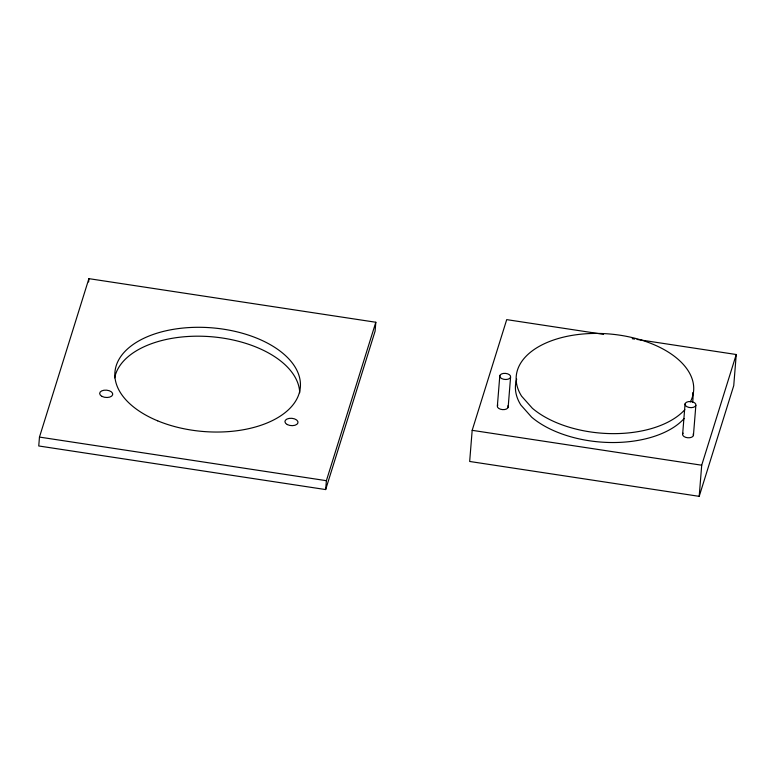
<?xml version="1.0" encoding="UTF-8"?>
<svg xmlns="http://www.w3.org/2000/svg" width="775" height="775" viewBox="0 0 775 775"><rect width="100%" height="100%" fill="white"/><g stroke="black" fill="none" stroke-linecap="round" stroke-linejoin="round"><path stroke-width="1.16" d="M39.467 437.081L38.75 445.974L325.665 489.567L375.1 331.148L375.817 322.255L88.902 278.651L39.467 437.081L326.382 480.684L375.817 322.255M88.631 281.984L88.902 278.651M325.665 489.567L326.382 480.684M603.551 334.345L506.714 319.629L472.178 430.328L469.669 461.464L699.205 496.349L733.741 385.65L736.25 354.514L637.021 339.431M497.385 405.742L499.817 375.604M508.148 407.379L510.57 377.241A5.473 3.061 4.6 0 0 503.304 373.443A5.473 3.061 4.6 0 0 501.706 378.588A5.473 3.061 4.6 0 0 510.57 377.241M682.668 433.903L685.09 403.756M693.422 435.54L695.853 405.393A5.473 3.061 4.6 0 0 688.578 401.595A5.473 3.061 4.6 0 0 686.979 406.739A5.473 3.061 4.6 0 0 695.853 405.393M699.205 496.349L701.704 465.213L736.25 354.514M632.245 338.704L634.638 339.072M472.178 430.328L701.704 465.213M114.661 377.861A93.01 52.012 4.6 0 1 211.1 336.718A93.01 52.012 4.6 0 1 299.712 392.751M684.131 418.568A88.999 49.765 4.6 0 1 531.669 417.183L520.887 405.063A88.999 49.765 4.6 0 1 516.702 379.12M692.647 392.76A88.999 49.765 4.6 0 1 692.569 402.254M690.283 402.002A88.999 49.765 4.6 0 0 601.671 333.512A88.999 49.765 4.6 0 0 521.604 396.17L532.386 408.289A88.999 49.765 4.6 0 0 684.848 409.675M507.887 405.79A5.473 3.061 4.6 0 1 502.549 409.617A5.473 3.061 4.6 0 1 497.812 405.005M693.17 433.942A5.473 3.061 4.6 0 1 687.832 437.768A5.473 3.061 4.6 0 1 683.085 433.157M287.283 424.564A6.568 3.672 4.6 0 0 297.929 422.947A6.568 3.672 4.6 0 0 289.211 418.384A6.568 3.672 4.6 0 0 287.283 424.564M102.009 396.403A6.568 3.672 4.6 0 0 112.656 394.785A6.568 3.672 4.6 0 0 103.937 390.232A6.568 3.672 4.6 0 0 102.009 396.403M157.674 420.835A93.01 52.012 4.6 0 0 300.351 387.122A93.01 52.012 4.6 0 0 164.901 331.041A93.01 52.012 4.6 0 0 157.674 420.835"/></g></svg>
